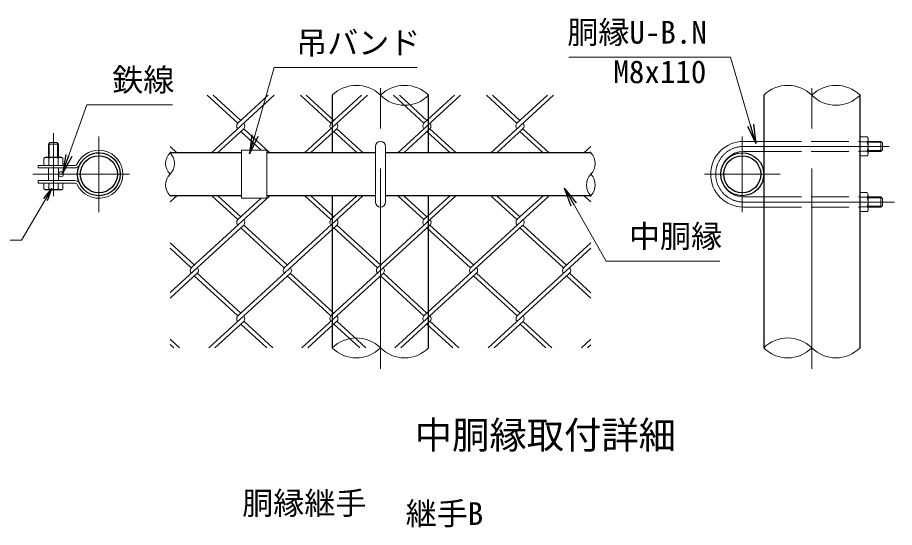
# Model space of a CAD drawing. Units: millimetres, scale not verified. Extents: x -6300 to 6300, y -4455 to 4455.
# Drawn here: x 807 to 3586, y -2050 to -435 of the extents above; entities that cross this region are included whole.
import ezdxf
from ezdxf.enums import TextEntityAlignment as Align

# ---------------------------------------------------------------- set-up
doc = ezdxf.new("R2010")
doc.units = ezdxf.units.MM
doc.header["$LTSCALE"] = 20
doc.linetypes.add('DASHED', pattern=[7.5, 6, -1.5])
doc.linetypes.add('USER1', pattern=[50.8, 31.75, -6.35, 6.35, -6.35])
for name, color, linetype, lineweight in [('0-0_D-STR1', 1, 'Continuous', 25), ('0-1_D-STR3', 3, 'Continuous', 13), ('0-2_D-BMK', 2, 'USER1', 13), ('0-3_D-STR2', 7, 'Continuous', 13), ('0-4_D-STR-DIM', 7, 'Continuous', 13), ('0-5_0', 7, 'Continuous', 25), ('0-A_D-STR-TXT', 7, 'Continuous', 13), ('0-B_D-TTL-TXT', 7, 'Continuous', 25)]:
    doc.layers.add(name, color=color, linetype=linetype, lineweight=lineweight)
doc.styles.add('ＭＳ ゴシック', font='')
doc.styles.get('ＭＳ ゴシック').set_extended_font_data('MS Gothic')

# ---------------------------------------------------------------- blocks, each defined once
blk = doc.blocks.new('_Open')
at = {"layer": '0-5_0'}
blk.add_line((-20, 3.333), (0, 0), dxfattribs=at)
blk.add_lwpolyline([(-20, -3.333), (0, 0), (-20, 0)], dxfattribs=at)

msp = doc.modelspace()

# ---------------------------------------------------------------- linework, layer by layer
at = {"layer": '0-0_D-STR1'}
for p, q in [((1804.52, -681.47), (1804.52, -863.47)), ((2109.72, -863.47), (2109.72, -681.47)), ((3171.45, -681.47), (3171.45, -1481.47)), ((3476.65, -1481.47), (3476.65, -681.47)), ((1517.12, -863.47), (1290.46, -863.47)), ((1941.12, -863.47), (1597.12, -863.47)), ((2623.79, -863.47), (1973.12, -863.47)), ((1517.12, -999.47), (1290.46, -999.47)), ((1941.12, -999.47), (1597.12, -999.47)), ((1804.52, -999.47), (1804.52, -1481.47)), ((2623.79, -999.47), (1973.12, -999.47)), ((2109.72, -1481.47), (2109.72, -999.47))]:
    msp.add_line(p, q, dxfattribs=at)
for centre, radius in [((1064.87, -931.47), 68), ((1064.87, -931.47), 58.8), ((3103.45, -931.47), 68), ((3103.45, -931.47), 58.8)]:
    msp.add_circle(centre, radius, dxfattribs=at)
at = {"layer": '0-1_D-STR3'}
for p, q in [((904.87, -836.27), (909.67, -831.47)), ((907.87, -877.47), (907.87, -833.27)), ((932.07, -831.47), (909.67, -831.47)), ((936.87, -836.27), (932.07, -831.47)), ((933.87, -877.47), (933.87, -833.27)), ((3107.45, -827.47), (3171.45, -827.47)), ((3476.65, -813.47), (3499.85, -813.47)), ((3476.65, -813.47), (3476.65, -873.47)), ((3499.85, -828.47), (3476.65, -828.47)), ((3502.65, -819.78), (3502.65, -866.05)), ((3502.65, -827.47), (3542.65, -827.47)), ((3502.65, -830.27), (3545.45, -830.27)), ((3547.45, -832.27), (3547.45, -854.67)), ((936.87, -836.27), (904.87, -836.27)), ((904.87, -877.47), (904.87, -836.27)), ((936.87, -877.47), (936.87, -836.27)), ((1517.12, -855.47), (1517.12, -1007.47)), ((1597.12, -855.47), (1517.12, -855.47)), ((1597.12, -855.47), (1597.12, -1007.47)), ((1941.12, -1019.47), (1941.12, -843.47)), ((1973.12, -1019.47), (1973.12, -843.47)), ((3107.45, -859.47), (3171.45, -859.47)), ((3499.85, -858.47), (3476.65, -858.47)), ((3502.65, -856.67), (3545.45, -856.67)), ((3502.65, -859.47), (3542.65, -859.47)), ((3542.65, -859.47), (3547.45, -854.67)), ((890.85, -880.36), (895.87, -877.47)), ((890.85, -903.47), (890.85, -880.36)), ((895.87, -877.47), (945.87, -877.47)), ((905.86, -903.47), (905.86, -880.36)), ((935.88, -903.47), (935.88, -880.36)), ((950.89, -880.36), (945.87, -877.47)), ((950.89, -903.47), (950.89, -880.36)), ((3476.65, -873.47), (3499.85, -873.47)), ((988.97, -903.47), (872.87, -903.47)), ((872.87, -911.47), (872.87, -903.47)), ((988.97, -911.47), (872.87, -911.47)), ((890.85, -903.47), (950.89, -903.47)), ((904.87, -951.47), (904.87, -911.47)), ((936.87, -951.47), (936.87, -911.47)), ((872.87, -959.47), (872.87, -951.47)), ((988.97, -951.47), (872.87, -951.47)), ((988.97, -959.47), (872.87, -959.47)), ((890.85, -959.47), (890.85, -977.88)), ((950.89, -959.47), (890.85, -959.47)), ((905.86, -959.47), (905.86, -977.88)), ((935.88, -959.47), (935.88, -977.88)), ((950.89, -959.47), (950.89, -977.88)), ((895.67, -980.67), (890.85, -977.88)), ((946.07, -980.67), (895.67, -980.67)), ((946.07, -980.67), (950.89, -977.88)), ((3502.65, -1043.15), (3502.65, -996.88)), ((1597.12, -1007.47), (1517.12, -1007.47)), ((3107.45, -1003.47), (3171.45, -1003.47)), ((3499.85, -1004.47), (3476.65, -1004.47)), ((3502.65, -1003.47), (3542.65, -1003.47)), ((3502.65, -1006.27), (3545.45, -1006.27)), ((3547.45, -1008.27), (3547.45, -1030.67)), ((3107.45, -1035.47), (3171.45, -1035.47)), ((3499.85, -1034.47), (3476.65, -1034.47)), ((3476.65, -1049.47), (3499.85, -1049.47)), ((3502.65, -1032.67), (3545.45, -1032.67)), ((3502.65, -1035.47), (3542.65, -1035.47)), ((3542.65, -1035.47), (3547.45, -1030.67))]:
    msp.add_line(p, q, dxfattribs=at)
at = {"layer": '0-1_D-STR3', "linetype": 'DASHED'}
for p, q in [((3171.45, -827.47), (3476.65, -827.47)), ((3171.45, -859.47), (3476.65, -859.47)), ((3171.45, -1003.47), (3476.65, -1003.47)), ((3171.45, -1035.47), (3476.65, -1035.47))]:
    msp.add_line(p, q, dxfattribs=at)
at = {"layer": '0-1_D-STR3'}
for points in [[(3547.45, -832.27), (3542.65, -827.47), (3542.65, -859.47)], [(3476.65, -1049.47), (3476.65, -989.47), (3499.85, -989.47)], [(3547.45, -1008.27), (3542.65, -1003.47), (3542.65, -1035.47)]]:
    msp.add_lwpolyline(points, dxfattribs=at)
msp.add_circle((944.87, -931.47), 8, dxfattribs=at)
for centre, radius, start, end in [((1957.12, -843.47), 16, 0, 180), ((3107.45, -931.47), 104, 90, 270), ((3491.45, -820.97), 11.26, 318.21899, 41.78101), ((3461.07, -843.47), 41.58, 338.85295, 21.14705), ((1064.87, -931.47), 76, 205.37693, 154.62307), ((3107.45, -931.47), 72, 90, 270), ((3107.45, -931.47), 72, 90, 270), ((3491.2, -865.97), 11.44, 319.0514, 40.9486), ((898.35, -891.33), 13.29, 55.61584, 124.38415), ((920.87, -927.72), 49.68, 72.4121, 107.5879), ((943.38, -891.33), 13.29, 55.61586, 124.38414), ((1064.87, -931.47), 68, 205.37693, 154.62307), ((988.97, -895.47), 8, 270, 334.62307), ((988.97, -895.47), 16, 270, 334.62307), ((988.97, -967.47), 16, 25.37693, 90), ((988.97, -967.47), 8, 25.37693, 90), ((898.35, -966.91), 13.29, 235.61585, 304.38415), ((920.87, -930.53), 49.68, 252.4121, 287.5879), ((943.38, -966.91), 13.29, 235.61585, 304.38415), ((3491.2, -996.97), 11.44, 319.0514, 40.9486), ((1957.12, -1019.47), 16, 180, 0), ((3461.07, -1019.47), 41.58, 338.85295, 21.14705), ((3491.45, -1041.97), 11.26, 318.21899, 41.78101)]:
    msp.add_arc(centre, radius, start, end, dxfattribs=at)
at = {"layer": '0-2_D-BMK'}
for p, q in [((1957.12, -1548.13), (1957.12, -614.8)), ((3324.05, -1548.13), (3324.05, -614.8)), ((920.87, -1001.14), (920.87, -801.15)), ((1064.87, -811.47), (1064.87, -1051.47)), ((3103.45, -811.47), (3103.45, -1051.47)), ((3107.45, -843.47), (3569.02, -843.47)), ((1161.95, -931.47), (855.28, -931.47)), ((3223.45, -931.47), (2983.45, -931.47)), ((3107.45, -1019.47), (3585.82, -1019.47))]:
    msp.add_line(p, q, dxfattribs=at)
msp.add_arc((3107.45, -931.47), 88, 90, 270, dxfattribs=at)
at = {"layer": '0-3_D-STR2'}
for p, q in [((1505.05, -770.07), (1408.35, -681.47)), ((1620.68, -681.47), (1422.07, -863.47)), ((1514.52, -761.39), (1427.3, -681.47)), ((1601.74, -681.47), (1505.05, -770.07)), ((1799.96, -770.06), (1703.27, -681.47)), ((1915.6, -681.47), (1716.98, -863.47)), ((1809.43, -761.39), (1722.21, -681.47)), ((1896.65, -681.47), (1799.96, -770.07)), ((2094.87, -770.07), (1998.18, -681.47)), ((2210.51, -681.47), (2011.89, -863.47)), ((2104.34, -761.39), (2017.12, -681.47)), ((2191.56, -681.47), (2094.87, -770.07)), ((2389.78, -770.07), (2293.09, -681.47)), ((2505.42, -681.47), (2306.8, -863.47)), ((2399.25, -761.39), (2312.03, -681.47)), ((2486.47, -681.47), (2389.78, -770.07)), ((1523.99, -787.43), (1441.01, -863.47)), ((1579.3, -855.47), (1514.52, -796.11)), ((1606.97, -863.47), (1523.99, -787.43)), ((1818.9, -787.43), (1735.92, -863.47)), ((1882.94, -863.47), (1809.43, -796.11)), ((1901.88, -863.47), (1818.9, -787.43)), ((2113.81, -787.43), (2030.83, -863.47)), ((2177.85, -863.47), (2104.34, -796.11)), ((2196.79, -863.47), (2113.81, -787.43)), ((2408.73, -787.43), (2325.75, -863.47)), ((2472.76, -863.47), (2399.25, -796.11)), ((2491.71, -863.47), (2408.73, -787.43)), ((1312.06, -863.47), (1290.46, -843.67)), ((1293.12, -863.47), (1290.46, -861.03)), ((2623.79, -843.23), (2601.71, -863.47)), ((2623.79, -860.59), (2620.66, -863.47)), ((1292.59, -999.47), (1290.46, -1001.42)), ((1311.54, -999.47), (1290.46, -1018.79)), ((1606.45, -999.47), (1357.59, -1227.5)), ((1505.05, -1075.03), (1422.59, -999.47)), ((1514.52, -1066.34), (1441.53, -999.47)), ((1901.36, -999.47), (1652.5, -1227.5)), ((1799.96, -1075.03), (1717.5, -999.47)), ((1809.43, -1066.34), (1736.44, -999.47)), ((1882.42, -999.47), (1799.96, -1075.03)), ((2196.27, -999.47), (1947.41, -1227.5)), ((2094.87, -1075.03), (2012.41, -999.47)), ((2104.34, -1066.34), (2031.36, -999.47)), ((2177.33, -999.47), (2094.87, -1075.03)), ((2491.19, -999.47), (2242.32, -1227.5)), ((2389.78, -1075.03), (2307.32, -999.47)), ((2399.25, -1066.34), (2326.27, -999.47)), ((2472.24, -999.47), (2389.78, -1075.03)), ((2623.79, -1019.22), (2602.23, -999.47)), ((2623.79, -1001.86), (2621.18, -999.47)), ((1578.78, -1007.47), (1505.05, -1075.03)), ((1523.99, -1092.39), (1290.46, -1306.38)), ((1818.9, -1092.39), (1505.05, -1379.98)), ((1652.5, -1227.5), (1514.52, -1101.07)), ((1661.98, -1218.82), (1523.99, -1092.39)), ((2113.81, -1092.39), (1799.96, -1379.98)), ((1947.41, -1227.5), (1809.43, -1101.07)), ((1956.89, -1218.82), (1818.9, -1092.39)), ((2408.73, -1092.39), (2094.87, -1379.98)), ((2242.32, -1227.5), (2104.34, -1101.07)), ((2251.8, -1218.82), (2113.81, -1092.39)), ((2537.47, -1227.72), (2399.25, -1101.07)), ((2546.94, -1219.04), (2408.73, -1092.39)), ((1367.06, -1218.82), (1290.46, -1148.63)), ((1357.59, -1227.5), (1290.46, -1165.99)), ((2623.79, -1165.99), (2390.02, -1380.2)), ((2623.79, -1148.63), (2537.47, -1227.72)), ((1376.54, -1244.87), (1290.46, -1323.74)), ((1514.76, -1371.52), (1376.54, -1244.87)), ((1671.69, -1245.08), (1413.72, -1481.47)), ((1809.43, -1371.3), (1671.45, -1244.87)), ((1966.36, -1244.87), (1708.16, -1481.47)), ((2104.34, -1371.3), (1966.36, -1244.87)), ((2261.27, -1244.87), (2003.07, -1481.47)), ((2399.49, -1371.52), (2261.27, -1244.87)), ((2556.42, -1245.08), (2298.45, -1481.47)), ((2623.79, -1306.82), (2556.42, -1245.08)), ((1505.28, -1380.2), (1367.06, -1253.55)), ((1799.96, -1379.98), (1661.98, -1253.55)), ((2094.87, -1379.98), (1956.89, -1253.55)), ((2390.02, -1380.2), (2251.8, -1253.55)), ((2623.79, -1324.18), (2546.94, -1253.76)), ((1524.23, -1397.56), (1432.67, -1481.47)), ((1596.85, -1481.47), (1514.52, -1406.03)), ((1615.79, -1481.47), (1523.99, -1397.34)), ((1818.9, -1397.34), (1727.1, -1481.47)), ((1891.76, -1481.47), (1809.43, -1406.03)), ((1910.71, -1481.47), (1818.9, -1397.34)), ((2113.81, -1397.34), (2022.01, -1481.47)), ((2186.67, -1481.47), (2104.34, -1406.03)), ((2205.62, -1481.47), (2113.81, -1397.34)), ((2408.96, -1397.56), (2317.4, -1481.47)), ((2481.58, -1481.47), (2399.49, -1406.24)), ((2500.53, -1481.47), (2408.96, -1397.56)), ((1320.88, -1481.47), (1290.46, -1453.58)), ((1301.94, -1481.47), (1290.46, -1470.95)), ((2623.79, -1454.02), (2593.84, -1481.47)), ((2623.79, -1471.38), (2612.78, -1481.47))]:
    msp.add_line(p, q, dxfattribs=at)
for centre, start, end in [((1514.5, -778.77), 137.5, 222.5), ((1514.5, -778.77), 317.5, 42.5), ((1809.41, -778.77), 137.5, 222.5), ((1809.41, -778.77), 317.5, 42.5), ((2104.32, -778.77), 137.5, 222.5), ((2104.32, -778.77), 317.5, 42.5), ((2399.23, -778.77), 137.5, 222.5), ((2399.23, -778.77), 317.5, 42.5), ((1514.5, -1083.73), 137.5, 222.5), ((1514.5, -1083.73), 317.5, 42.5), ((1809.67, -1083.92), 137.5, 222.5), ((1809.67, -1083.92), 317.5, 42.5), ((2104.58, -1083.92), 137.5, 222.5), ((2104.58, -1083.92), 317.5, 42.5), ((2399.49, -1083.92), 137.5, 222.5), ((2399.49, -1083.92), 317.5, 42.5), ((1367.51, -1236.64), 137.5, 222.5), ((1367.51, -1236.64), 317.5, 42.5), ((1662.21, -1236.4), 137.5, 222.5), ((1662.21, -1236.4), 317.5, 42.5), ((1957.12, -1236.4), 137.5, 222.5), ((1957.12, -1236.4), 317.5, 42.5), ((2252.25, -1236.64), 137.5, 222.5), ((2252.25, -1236.64), 317.5, 42.5), ((2547.16, -1236.64), 137.5, 222.5), ((2547.16, -1236.64), 317.5, 42.5), ((1514.5, -1388.69), 137.5, 222.5), ((1514.5, -1388.69), 317.5, 42.5), ((1809.67, -1388.88), 137.5, 222.5), ((1809.67, -1388.88), 317.5, 42.5), ((2104.58, -1388.88), 137.5, 222.5), ((2104.58, -1388.88), 317.5, 42.5), ((2399.49, -1388.88), 137.5, 222.5), ((2399.49, -1388.88), 317.5, 42.5)]:
    msp.add_arc(centre, 12.85, start, end, dxfattribs=at)
at = {"layer": '0-4_D-STR-DIM'}
for centre, radius, start, end in [((1880.82, -758.25), 108.25, 45.18146, 134.81854), ((2033.42, -758.25), 108.25, 45.18146, 134.81854), ((3247.75, -758.25), 108.25, 45.18146, 134.81854), ((3400.35, -758.25), 108.25, 45.18146, 134.81854), ((2033.42, -604.68), 108.25, 225.18146, 314.81854), ((3400.35, -604.68), 108.25, 225.18146, 314.81854), ((1324.67, -897.47), 48.24, 135.18146, 224.81854), ((1256.24, -897.47), 48.24, 315.18146, 44.81854), ((2589.57, -897.47), 48.24, 315.18146, 44.81854), ((1324.67, -965.47), 48.24, 135.18146, 224.81854), ((2658.01, -965.47), 48.24, 135.18146, 224.81854), ((2589.57, -965.47), 48.24, 315.18146, 44.81854), ((1880.82, -1558.25), 108.25, 45.18146, 134.81854), ((3247.75, -1558.25), 108.25, 45.18146, 134.81854), ((1880.82, -1404.68), 108.25, 225.18146, 314.81854), ((2033.42, -1404.68), 108.25, 225.18146, 314.81854), ((3247.75, -1404.68), 108.25, 225.18146, 314.81854), ((3400.35, -1404.68), 108.25, 225.18146, 314.81854)]:
    msp.add_arc(centre, radius, start, end, dxfattribs=at)
at = {"layer": '0-A_D-STR-TXT'}
for points in [[(2554.42, -560.48), (3066.72, -560.48), (3145.57, -831.69)], [(2073.68, -593.43), (1620.01, -593.43), (1543.02, -865.03)], [(1297.93, -711.69), (1026.62, -711.69), (950.12, -926.91)], [(307.49, -1140.29), (820.17, -1140.29), (915.26, -978.61)], [(3032.67, -1206.47), (2672.66, -1206.47), (2541.08, -977.05)]]:
    msp.add_lwpolyline(points, dxfattribs=at)

# ---------------------------------------------------------------- block references
for p, xscale, yscale, rotation in [((3146.13, -833.61), 3, 3, 286.2108), ((1542.48, -866.95), 3, 3, 254.17414), ((949.45, -928.79), 3, 3, 250.43412), ((2540.09, -975.32), 3, 3, 119.83396), ((916.27, -976.89), 2, 2, 59.5375)]:
    msp.add_blockref('_Open', p, dxfattribs=dict(at, xscale=xscale, yscale=yscale, rotation=rotation))

# ---------------------------------------------------------------- texts
at = {"layer": '0-A_D-STR-TXT', "style": 'ＭＳ ゴシック'}
for s, p in [('胴縁U-B.N', (2549.09, -539.5)), ('吊バンド', (1689.92, -572.65)), ('M8x110', (2695.28, -664.65)), ('鉄線', (1107.19, -690.14)), ('中胴縁', (2744.47, -1185.5)), ('胴縁継手', (1519.04, -2030.88)), ('継手B', (2036.94, -2063.95))]:
    msp.add_text(s, height=72.14, dxfattribs=at).set_placement(p, align=Align.BOTTOM_LEFT)
at = {"layer": '0-B_D-TTL-TXT', "style": 'ＭＳ ゴシック'}
msp.add_text('中胴縁取付詳細', height=86.66, dxfattribs=at).set_placement((2065.89, -1826.77), align=Align.BOTTOM_LEFT)

doc.saveas('drawing.dxf')
